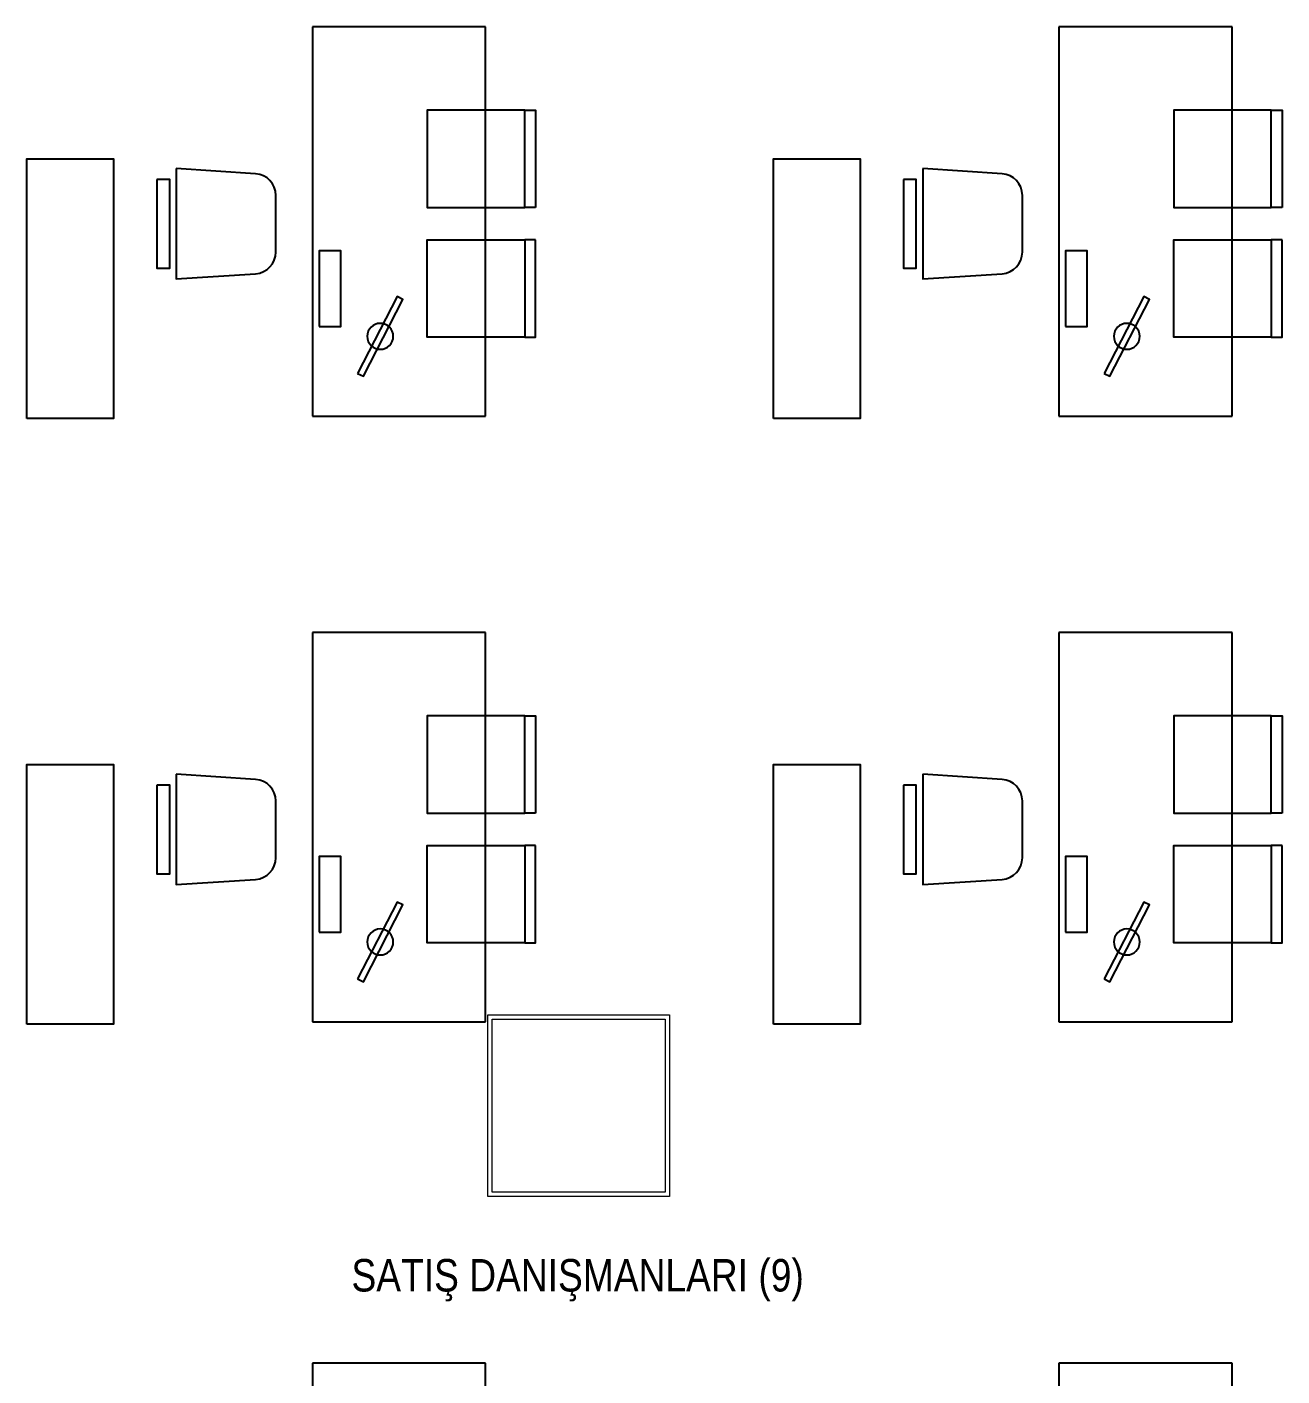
# Model space of a CAD drawing. Extents: x -2365 to 41970, y -230 to 8114.
# Drawn here: x 17386 to 17966, y 1627 to 2251 of the extents above; entities that cross this region are included whole.
import ezdxf
from ezdxf.enums import TextEntityAlignment as Align

# ---------------------------------------------------------------- set-up
doc = ezdxf.new("R2010")
doc.units = 0
doc.header["$LTSCALE"] = 25
doc.layers.get('0').update_dxf_attribs({"color": 9, "lineweight": 9})
for name, color, linetype, lineweight in [('01', 9, 'Continuous', 9), ('05', 9, 'Continuous', 9), ('14', 9, 'Continuous', 9), ('21', 9, 'Continuous', 9)]:
    doc.layers.add(name, color=color, linetype=linetype, lineweight=lineweight)
doc.styles.add('MuuM_TEXT-STANDART', font='ARIALN.TTF')

# ---------------------------------------------------------------- blocks, each defined once
blk = doc.blocks.new('p-kolon-80x80-vw')
at = {"layer": '01'}
blk.add_lwpolyline([(-40, -40), (-40, 40), (40, 40), (40, -40)], close=True, dxfattribs=at)
blk = doc.blocks.new('m-çalışma dolap modül')
at = {"lineweight": -3, "ltscale": 0.5}
blk.add_lwpolyline([(0, 40), (120, 40), (120, 0), (0, 0)], close=True, dxfattribs=at)
blk = doc.blocks.new('m-vw-sandalye-02')
at = {"lineweight": -3, "ltscale": 0.5}
for points in [[(-22.5, 0), (-22.5, -5), (22.5, -5), (22.5, 0)], [(-22.5, -5), (22.5, -5), (22.5, -50), (-22.5, -50)]]:
    blk.add_lwpolyline(points, close=True, dxfattribs=at)
blk = doc.blocks.new('m-vw-sandalye')
at = {"lineweight": -3, "ltscale": 0.5}
blk.add_lwpolyline([(-20.5, 0), (20.5, 0), (20.5, -6), (-20.5, -6)], close=True, dxfattribs=at)
blk.add_lwpolyline([(-25.5, -9), (25.5, -9), (23.11, -45.65, -0.395265), (13.13, -55), (-13.13, -55, -0.395265), (-23.11, -45.65)], format="xyb", close=True, dxfattribs=at)
blk = doc.blocks.new('m-vw-çalışma-p-01')
at = {"lineweight": -3, "ltscale": 0.5}
for p, q in [((11.93, 179.03), (91.93, 179.03)), ((11.93, -0.97), (11.93, 179.03)), ((91.93, 179.03), (91.93, -0.97)), ((91.93, -0.97), (11.93, -0.97))]:
    blk.add_line(p, q, dxfattribs=at)
for points in [[(32.8, 159.16), (35.47, 160.53), (53.74, 124.95), (51.08, 123.58)], [(15, 137.5), (25, 137.5), (25, 102.5), (15, 102.5)]]:
    blk.add_lwpolyline(points, close=True, dxfattribs=at)
blk.add_circle((43.27, 142.05), 6, dxfattribs=at)
at = {"lineweight": -3, "ltscale": 0.5, "xscale": -1, "rotation": 270}
blk.add_blockref('m-vw-sandalye-02', (115, 120), dxfattribs=at)
at = {"lineweight": -3, "rotation": 90}
blk.add_blockref('m-vw-sandalye', (-60, 90), dxfattribs=at)
at = {"lineweight": -3, "ltscale": 0.5, "rotation": 270}
blk.add_blockref('m-vw-sandalye-02', (115, 60), dxfattribs=at)

msp = doc.modelspace()

# ---------------------------------------------------------------- linework, layer by layer
at = {"layer": '14'}
msp.add_lwpolyline([(17598.84, 1794.5), (17682.84, 1794.5), (17682.84, 1710.5), (17598.84, 1710.5)], close=True, dxfattribs=at)

# ---------------------------------------------------------------- block references
msp.add_blockref('p-kolon-80x80-vw', (17640.84, 1752.5))
at = {"layer": '05', "lineweight": -3, "xscale": -1, "rotation": 180}
for p in [(17505.84, 2250.22), (17850.84, 2250.22), (17505.84, 1970.22), (17850.84, 1970.22), (17505.84, 1632.5), (17850.84, 1632.5)]:
    msp.add_blockref('m-vw-çalışma-p-01', p, dxfattribs=at)
at = {"layer": '05', "lineweight": -3, "rotation": 90}
for p in [(17425.84, 2070.22), (17770.84, 2070.22), (17425.84, 1790.22), (17770.84, 1790.22)]:
    msp.add_blockref('m-çalışma dolap modül', p, dxfattribs=at)

# ---------------------------------------------------------------- texts
at = {"layer": '21', "style": 'MuuM_TEXT-STANDART'}
msp.add_text('SATIŞ DANIŞMANLARI (9)', height=15, dxfattribs=at).set_placement((17535.79, 1662.08), align=Align.BOTTOM_LEFT)

doc.saveas('drawing.dxf')
